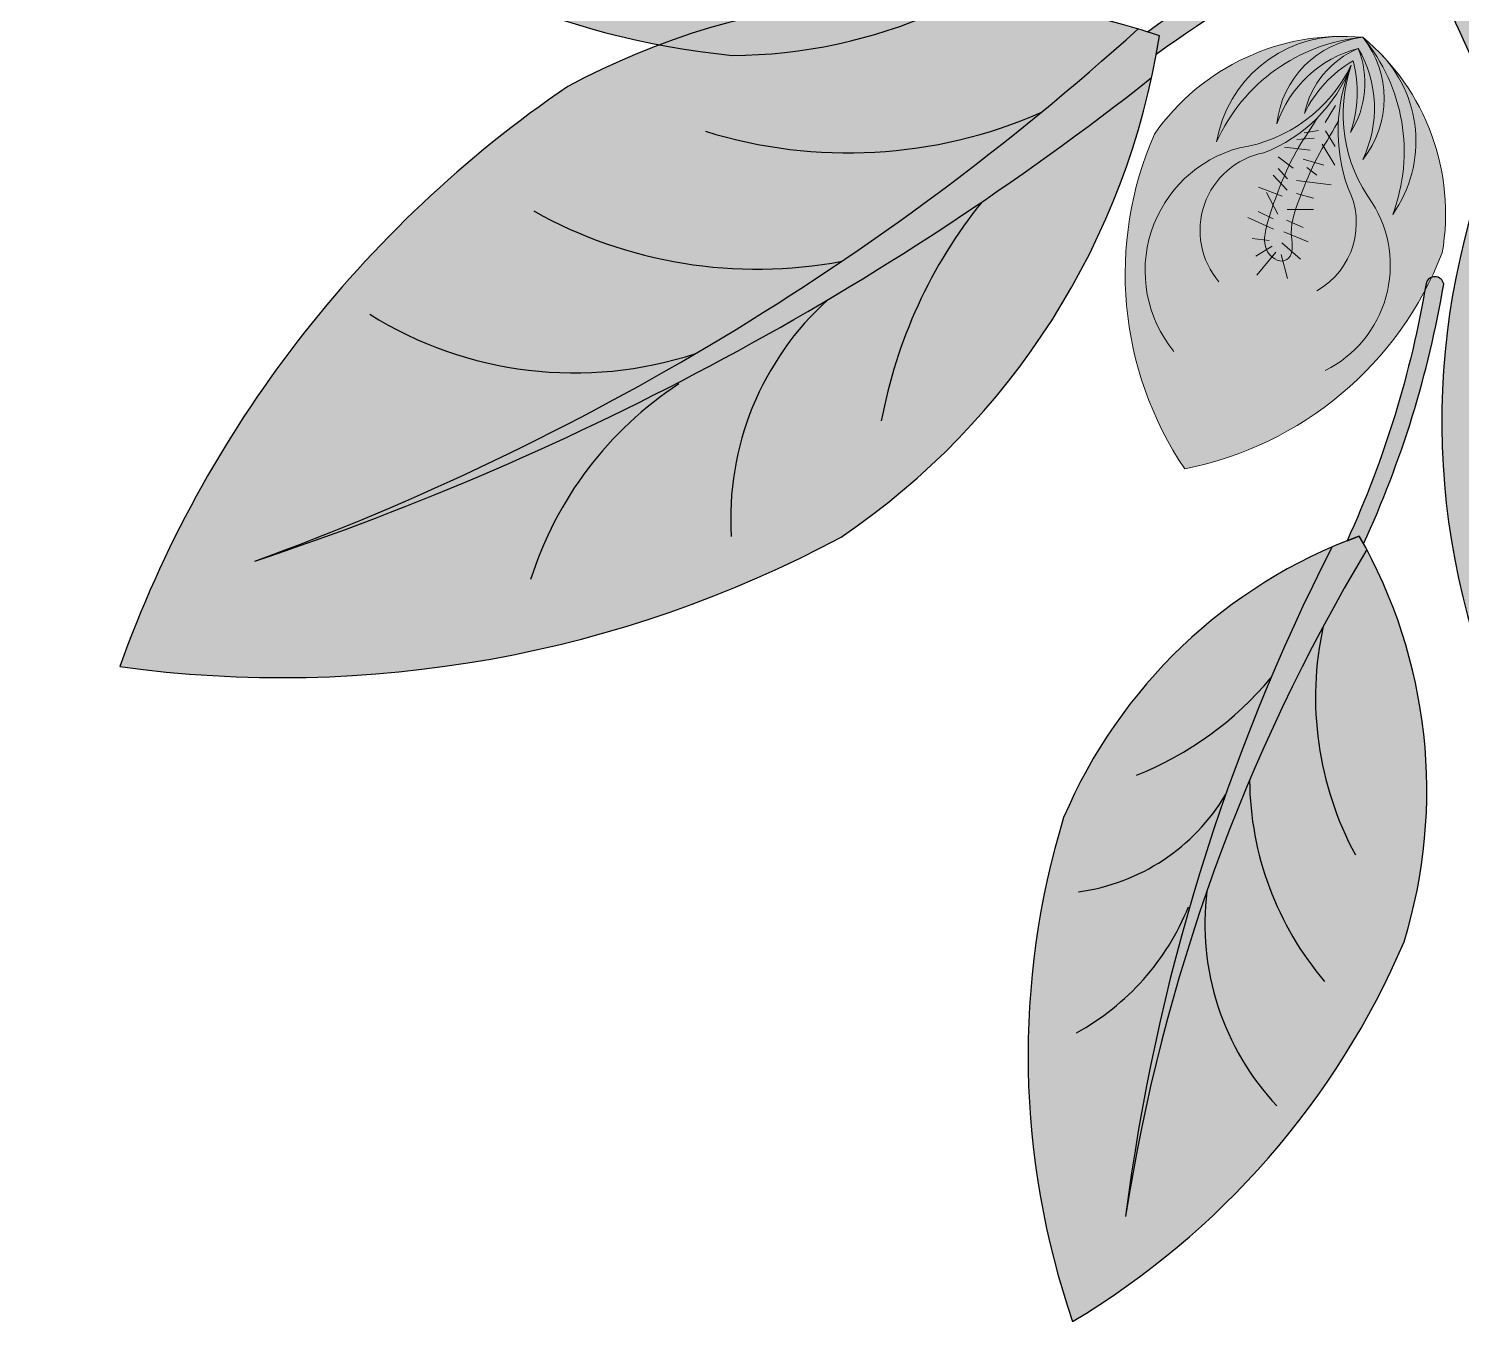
# Model space of a CAD drawing. Header units: inches. Extents: x 9636 to 21597, y -10243 to 557.
# Drawn here: x 15042.56 to 15050.2, y -8358.36 to -8351.36 of the extents above; entities that cross this region are included whole.
import ezdxf

# ---------------------------------------------------------------- set-up
doc = ezdxf.new("R2010")
doc.units = ezdxf.units.IN
doc.header["$MEASUREMENT"] = 0
doc.layers.add('MESA', color=7, linetype='Continuous')

# ---------------------------------------------------------------- blocks, each defined once
blk = doc.blocks.new('FF')
at = {"layer": 'MESA', "ltscale": 0.8}
h = blk.add_hatch(color=85, dxfattribs=at)
h.dxf.hatch_style = 1
h.set_gradient(color1=(103, 159, 96), color2=(179, 207, 175), one_color=1, tint=0.75, name='INVCURVED')
h.paths.add_polyline_path([(15046.31278580366, -8351.503416839909, 0.1995123331975758), (15048.25034857104, -8350.687231742055, 0.0967495278531692), (15044.47071018869, -8350.524582852422, -0.08665420676483183), (15048.20833357616, -8350.506355297677, 0.1924888780828612), (15046.40166982852, -8349.572326155514, 0.1586077411667837), (15043.85099675274, -8350.422514976184, 0.1586077411660197)])
h = blk.add_hatch(color=35, dxfattribs=at)
h.dxf.hatch_style = 1
h.set_gradient(color1=(179, 116, 77), color2=(114, 74, 49), one_color=1, tint=0.3199999928474426, name='CURVED')
h.paths.add_polyline_path([(15049.98081841671, -8350.95020826075), (15050.08486012444, -8350.865160683361, 0.03310768506175343), (15049.52453086932, -8349.969688104955, 0.8090823413515376), (15049.42548424609, -8350.064019921178, -0.032777259300629)])
h.paths.add_polyline_path([(15050.52208778612, -8351.826759344276, 0.03310768506174779), (15050.08486012444, -8350.865160683361), (15049.98081841671, -8350.95020826075, -0.03277725930060161), (15050.41557635357, -8351.901371417413), (15050.45628701581, -8351.808653274766)])
h = blk.add_hatch(color=35, dxfattribs=at)
h.dxf.hatch_style = 1
h.set_gradient(color1=(179, 116, 77), color2=(114, 74, 49), one_color=1, tint=0.3199999928474426, name='CURVED')
h.paths.add_polyline_path([(15049.46280840807, -8350.943574413344), (15049.42280541083, -8350.815287517758, -0.03310768506175343), (15050.38366877889, -8350.376446315584, -0.8090823413515376), (15050.41438932788, -8350.509731622336, 0.032777259300629)])
h.paths.add_polyline_path([(15048.52827467261, -8351.377119139517, -0.03310768506174779), (15049.42280541083, -8350.815287517758), (15049.46280840807, -8350.943574413344, 0.03277725930060161), (15048.57608629036, -8351.498055883028), (15048.59316893669, -8351.398245086064)])
h = blk.add_hatch(color=85, dxfattribs=at)
h.dxf.hatch_style = 1
h.set_gradient(color1=(103, 159, 96), color2=(179, 207, 175), one_color=1, tint=0.75, name='INVCURVED')
h.paths.add_polyline_path([(15045.43631782381, -8351.669195726547, -0.1995123331975758), (15048.47885983789, -8351.361851240696, -0.0967495278531692), (15043.7659467916, -8354.202082578808, 0.08665420676483183), (15048.55119289623, -8351.622075117088, -0.1924888780828612), (15046.89483217647, -8354.073086286453, -0.1586077411667837), (15043.04572918303, -8354.764047438348, -0.1586077411660197)])
h = blk.add_hatch(color=85, dxfattribs=at)
h.dxf.hatch_style = 1
h.set_gradient(color1=(103, 159, 96), color2=(52, 80, 48), one_color=1, tint=0.25)
h.paths.add_polyline_path([(15043.76594679161, -8354.202082578802, 0.09674952785286056), (15048.47885983789, -8351.361851240694, -0.007527451123012324), (15048.59316893669, -8351.398245086064, -0.01429188129494994), (15048.55119289623, -8351.622075117088, -0.08665420676455064)])
h = blk.add_hatch(color=7, dxfattribs=at)
h.dxf.hatch_style = 1
h.set_gradient(color1=(237, 238, 238), one_color=1, tint=1)
h.paths.add_polyline_path([(15048.72748377397, -8353.709551574399, 0.2569091805170801), (15050.10116164067, -8352.557311167211, 0.2403030205165218), (15049.77518048291, -8351.497063069455, -0.3583807301859824), (15049.83727681683, -8352.351939048927, 0.2702333190890776), (15049.67761041671, -8351.406824293048, -0.3489770048102109), (15049.67706953998, -8352.058520193008, 0.2509502793129825), (15049.65289974127, -8351.46671309492, -0.2453890551403372), (15049.61152216622, -8351.915122618148, 0.1532458537889449), (15049.62576098854, -8351.532486586066, 0.1518402250092038), (15049.36754402797, -8351.810660139598, 0.00137366511991412), (15049.36603480082, -8351.813832253372, -0.245389055139057), (15049.6528997413, -8351.466713094933, 0.2509502793127925), (15049.2184398109, -8351.869285311295, -0.3489770048638718), (15049.67761041668, -8351.406824292982, 0.2702333191166405), (15048.89793701627, -8351.96435873134, -0.358380731124288), (15049.54479580587, -8351.402004213045, 0.240303021013481), (15048.56601011972, -8351.92389340543, 0.2569091805174252)])
edge = h.paths.add_edge_path(flags=16)
edge.add_arc((15050.46341273478, -8351.906927966329), 0.9171471623533469, 157.4945310870283, 158.9938917727933, ccw=False)
edge.add_arc((15048.85997565722, -8351.267033651202), 0.809425582875339, -22.605246239352198, -20.906330900999023, ccw=False)
edge.add_arc((15050.46341273478, -8351.906927966334), 0.9171471623533469, 158.9938917724381, 176.5529643965159)
edge.add_spline(control_points=[(15049.54709114574, -8351.853286079373), (15049.54541484229, -8351.856385403627), (15049.52965951567, -8351.885265143434), (15049.51293727954, -8351.913604626268), (15049.49796980684, -8351.938830666712)], knot_values=[0.2471511740125481, 0.2471511740125481, 0.2471511740125481, 0.2471511740125481, 0.247785628570655, 0.2530743171580143, 0.2530743171580143, 0.2530743171580143, 0.2530743171580143], degree=3, periodic=0)
edge.add_spline(control_points=[(15049.49796980684, -8351.938830666712), (15049.48802190852, -8351.955596762782), (15049.47805791737, -8351.972328459464), (15049.46829345908, -8351.989129350037)], knot_values=[0.2436361292652643, 0.2436361292652643, 0.2436361292652643, 0.2436361292652643, 0.2471511740125481, 0.2471511740125481, 0.2471511740125481, 0.2471511740125481], degree=3, periodic=0)
edge.add_spline(control_points=[(15049.46829345908, -8351.989129350037), (15049.45713322239, -8352.008331840347), (15049.44111108941, -8352.03669192579), (15049.42634784696, -8352.065581544703), (15049.42174033075, -8352.074871546496)], knot_values=[0.2377304945037521, 0.2377304945037521, 0.2377304945037521, 0.2377304945037521, 0.2417479965750198, 0.2436361292652643, 0.2436361292652643, 0.2436361292652643, 0.2436361292652643], degree=3, periodic=0)
edge.add_spline(control_points=[(15049.42174033075, -8352.074871546496), (15049.41463390229, -8352.089200032851), (15049.40779520397, -8352.103655777064), (15049.4011650281, -8352.118236456197)], knot_values=[0.2348183224622999, 0.2348183224622999, 0.2348183224622999, 0.2348183224622999, 0.2377304945037521, 0.2377304945037521, 0.2377304945037521, 0.2377304945037521], degree=3, periodic=0)
edge.add_spline(control_points=[(15049.4011650281, -8352.118236456197), (15049.39231450936, -8352.137699978188), (15049.38383556021, -8352.15738612378), (15049.37558734607, -8352.177289367515)], knot_values=[0.2309309092598198, 0.2309309092598198, 0.2309309092598198, 0.2309309092598198, 0.2348183224622999, 0.2348183224622999, 0.2348183224622999, 0.2348183224622999], degree=3, periodic=0)
edge.add_spline(control_points=[(15049.37558734607, -8352.177289367515), (15049.36612420398, -8352.200124277038), (15049.35696477558, -8352.22324495021), (15049.34789637652, -8352.246643042638)], knot_values=[0.2264708961110354, 0.2264708961110354, 0.2264708961110354, 0.2264708961110354, 0.2309309092598199, 0.2309309092598199, 0.2309309092598199, 0.2309309092598199], degree=3, periodic=0)
edge.add_spline(control_points=[(15049.34789637652, -8352.246643042638), (15049.34575484072, -8352.252168588251), (15049.33572452166, -8352.278182736563), (15049.32574435865, -8352.304535472), (15049.31884651182, -8352.325411049645)], knot_values=[0.2215260703448321, 0.2215260703448321, 0.2215260703448321, 0.2215260703448321, 0.222579318859487, 0.2264708961110354, 0.2264708961110354, 0.2264708961110354, 0.2264708961110354], degree=3, periodic=0)
edge.add_spline(control_points=[(15049.31884651182, -8352.325411049645), (15049.31112117771, -8352.348790926859), (15049.30459564862, -8352.372341363885), (15049.30057002201, -8352.395958782667)], knot_values=[0.2171676473178, 0.2171676473178, 0.2171676473178, 0.2171676473178, 0.2215260703448321, 0.2215260703448321, 0.2215260703448321, 0.2215260703448321], degree=3, periodic=0)
edge.add_spline(control_points=[(15049.30057002201, -8352.395958782667), (15049.2975227745, -8352.413836277958), (15049.29556325828, -8352.435576390886), (15049.29654326975, -8352.457306866103), (15049.29677767241, -8352.461134541238)], knot_values=[0.2131642620453263, 0.2131642620453263, 0.2131642620453263, 0.2131642620453263, 0.2164634238997696, 0.2171676473178, 0.2171676473178, 0.2171676473178, 0.2171676473178], degree=3, periodic=0)
edge.add_spline(control_points=[(15049.29677767241, -8352.461134541238), (15049.29797405703, -8352.480670888795), (15049.30218822265, -8352.510150994876), (15049.30138583439, -8352.541553466463), (15049.29945091721, -8352.55142060786)], knot_values=[0.2077773224475375, 0.2077773224475375, 0.2077773224475375, 0.2077773224475375, 0.2113716592103856, 0.2131642620453263, 0.2131642620453263, 0.2131642620453263, 0.2131642620453263], degree=3, periodic=0)
edge.add_spline(control_points=[(15049.29945091721, -8352.55142060786), (15049.29777851622, -8352.559949043694), (15049.28961848957, -8352.58257788079), (15049.26610186462, -8352.597788506786), (15049.2507284532, -8352.600049933179)], knot_values=[0.203445163018474, 0.203445163018474, 0.203445163018474, 0.203445163018474, 0.2049945578871382, 0.2077773224475375, 0.2077773224475375, 0.2077773224475375, 0.2077773224475375], degree=3, periodic=0)
edge.add_spline(control_points=[(15049.2507284532, -8352.600049933179), (15049.24979540097, -8352.600187185015), (15049.23075600353, -8352.602421090907), (15049.21018152707, -8352.591883371297), (15049.19429451384, -8352.579005702994), (15049.19295772469, -8352.577876973028)], knot_values=[0.1996944706411438, 0.1996944706411438, 0.1996944706411438, 0.1996944706411438, 0.1998633638435843, 0.2031371852270858, 0.203445163018474, 0.203445163018474, 0.203445163018474, 0.203445163018474], degree=3, periodic=0)
edge.add_spline(control_points=[(15049.19295772469, -8352.577876973028), (15049.18363917513, -8352.570008771721), (15049.17283104186, -8352.55781413088), (15049.16559472222, -8352.543256351495), (15049.16388774318, -8352.53921039624)], knot_values=[0.1967564236367511, 0.1967564236367511, 0.1967564236367511, 0.1967564236367511, 0.1989032889930779, 0.1996944706411438, 0.1996944706411438, 0.1996944706411438, 0.1996944706411438], degree=3, periodic=0)
edge.add_spline(control_points=[(15049.16388774318, -8352.53921039624), (15049.1590856703, -8352.527828316233), (15049.15504388568, -8352.51051507446), (15049.15398932738, -8352.493243749746), (15049.15389925343, -8352.488324728825)], knot_values=[0.1936429904609736, 0.1936429904609736, 0.1936429904609736, 0.1936429904609736, 0.1958687424163022, 0.1967564236367511, 0.1967564236367511, 0.1967564236367511, 0.1967564236367511], degree=3, periodic=0)
edge.add_spline(control_points=[(15049.15389925343, -8352.488324728825), (15049.15344186761, -8352.463346471193), (15049.1584146624, -8352.438503933836), (15049.16459689875, -8352.414040144571)], knot_values=[0.1891354409754396, 0.1891354409754396, 0.1891354409754396, 0.1891354409754396, 0.1936429904609736, 0.1936429904609736, 0.1936429904609736, 0.1936429904609736], degree=3, periodic=0)
edge.add_spline(control_points=[(15049.16459689875, -8352.414040144571), (15049.16515904865, -8352.41181565558), (15049.16940691947, -8352.395323404038), (15049.17403108859, -8352.37901384228), (15049.17826335175, -8352.365011078558)], knot_values=[0.1860923947748148, 0.1860923947748148, 0.1860923947748148, 0.1860923947748148, 0.186502265629451, 0.1891354409754396, 0.1891354409754396, 0.1891354409754396, 0.1891354409754396], degree=3, periodic=0)
edge.add_spline(control_points=[(15049.17826335175, -8352.365011078558), (15049.18470810449, -8352.34368812524), (15049.19168833761, -8352.322620351864), (15049.19902457222, -8352.3017133266)], knot_values=[0.1820826809719926, 0.1820826809719926, 0.1820826809719926, 0.1820826809719926, 0.1860923947748149, 0.1860923947748149, 0.1860923947748149, 0.1860923947748149], degree=3, periodic=0)
edge.add_spline(control_points=[(15049.19902457222, -8352.3017133266), (15049.20577884161, -8352.282464803586), (15049.21283487132, -8352.263352536755), (15049.22005259659, -8352.244302831801)], knot_values=[0.1783910477803653, 0.1783910477803653, 0.1783910477803653, 0.1783910477803653, 0.1820826809719925, 0.1820826809719925, 0.1820826809719925, 0.1820826809719925], degree=3, periodic=0)
edge.add_spline(control_points=[(15049.22005259659, -8352.244302831801), (15049.22223658293, -8352.238538647964), (15049.22954186892, -8352.219406694554), (15049.2369677408, -8352.200315433382), (15049.2422668727, -8352.187008680134)], knot_values=[0.1746797876871894, 0.1746797876871894, 0.1746797876871894, 0.1746797876871894, 0.175796826109966, 0.1783910477803653, 0.1783910477803653, 0.1783910477803653, 0.1783910477803653], degree=3, periodic=0)
edge.add_spline(control_points=[(15049.2422668727, -8352.187008680134), (15049.2480178677, -8352.172567244685), (15049.25389647368, -8352.158170919454), (15049.25996586798, -8352.143843245818)], knot_values=[0.171864353741853, 0.171864353741853, 0.171864353741853, 0.171864353741853, 0.1746797876871893, 0.1746797876871893, 0.1746797876871893, 0.1746797876871893], degree=3, periodic=0)
edge.add_spline(control_points=[(15049.25996586798, -8352.143843245818), (15049.26773639935, -8352.125499794744), (15049.27581965565, -8352.107268871867), (15049.28434821665, -8352.089199879569)], knot_values=[0.1682598066156458, 0.1682598066156458, 0.1682598066156458, 0.1682598066156458, 0.171864353741853, 0.171864353741853, 0.171864353741853, 0.171864353741853], degree=3, periodic=0)
edge.add_spline(control_points=[(15049.28434821665, -8352.089199879569), (15049.29628695624, -8352.063905929777), (15049.31131268302, -8352.034612224395), (15049.32803902002, -8352.00594142322), (15049.33053516309, -8352.001729422196)], knot_values=[0.1623418216133556, 0.1623418216133556, 0.1623418216133556, 0.1623418216133556, 0.1673876610569998, 0.1682598066156458, 0.1682598066156458, 0.1682598066156458, 0.1682598066156458], degree=3, periodic=0)
edge.add_spline(control_points=[(15049.33053516309, -8352.001729422196), (15049.34109114968, -8351.983917211439), (15049.35220418943, -8351.966342382613), (15049.36343667967, -8351.948985654073)], knot_values=[0.1586535887747186, 0.1586535887747186, 0.1586535887747186, 0.1586535887747186, 0.1623418216133555, 0.1623418216133555, 0.1623418216133555, 0.1623418216133555], degree=3, periodic=0)
edge.add_spline(control_points=[(15049.36343667967, -8351.948985654073), (15049.37141734283, -8351.936653731114), (15049.3794583055, -8351.924431906833), (15049.38740261498, -8351.912313265577)], knot_values=[0.1560331062850654, 0.1560331062850654, 0.1560331062850654, 0.1560331062850654, 0.1586535887747186, 0.1586535887747186, 0.1586535887747186, 0.1586535887747186], degree=3, periodic=0)
edge.add_spline(control_points=[(15049.38740261498, -8351.912313265577), (15049.39973727233, -8351.89349737127), (15049.41625366569, -8351.868156841281), (15049.43124178516, -8351.843231426357), (15049.43515468256, -8351.836541213206)], knot_values=[0.1504801710943955, 0.1504801710943955, 0.1504801710943955, 0.1504801710943955, 0.1545488385723417, 0.1560331062850654, 0.1560331062850654, 0.1560331062850654, 0.1560331062850654], degree=3, periodic=0)
edge.add_arc((15048.85997565722, -8351.267033651196), 0.8094255828753392, -44.71612466617825, -22.60524623975316)
at = {"layer": 'MESA', "lineweight": 5, "ltscale": 0.8}
h = blk.add_hatch(color=83, dxfattribs=at)
h.dxf.hatch_style = 1
h.set_gradient(color1=(117, 211, 105), one_color=1, tint=1)
h.paths.add_polyline_path([(15049.83727681683, -8352.351939048927, 0.3583807301414101), (15049.77518048298, -8351.497063069532, 0.02724021252780064), (15049.67761041664, -8351.40682429296, -0.27023331912118)])
h.paths.add_polyline_path([(15049.65289974128, -8351.466713094938, -0.2509502793036039), (15049.67706953998, -8352.058520193008, 0.3489770048638718), (15049.67761041665, -8351.40682429297, 0.3489770048564635), (15049.21843981089, -8351.869285311297, -0.2509502793046178)])
h.paths.add_polyline_path([(15049.61152216622, -8351.915122618148, 0.2453890551401661), (15049.65289974127, -8351.46671309492, 0.2453890551330679), (15049.36603480082, -8351.813832253372, -0.1532458537798691), (15049.62576098854, -8351.532486586086, -0.1532458537804744)], flags=17)
h.paths.add_polyline_path([(15049.67761041668, -8351.406824292984, 0.02724021243329556), (15049.54479580396, -8351.402004213094, 0.3583807303279284), (15048.89793701626, -8351.964358731342, -0.2702333191168038)])
h = blk.add_hatch(color=95, dxfattribs=at)
h.dxf.hatch_style = 1
h.set_gradient(color1=(68, 182, 53), color2=(121, 213, 109), one_color=1, tint=0.6299999952316284, name='CYLINDER')
edge = h.paths.add_edge_path()
edge.add_spline(control_points=[(15049.15389925343, -8352.488324728825), (15049.15398932738, -8352.493243749746), (15049.15504388568, -8352.51051507446), (15049.1590856703, -8352.527828316233), (15049.16388774318, -8352.53921039624)], knot_values=[0.1936429904609736, 0.1936429904609736, 0.1936429904609736, 0.1936429904609736, 0.1945306716814224, 0.1967564236367511, 0.1967564236367511, 0.1967564236367511, 0.1967564236367511], degree=3, periodic=0)
edge.add_spline(control_points=[(15049.16388774318, -8352.53921039624), (15049.16559472222, -8352.543256351495), (15049.17283104186, -8352.55781413088), (15049.18363917513, -8352.570008771721), (15049.19295772469, -8352.577876973028)], knot_values=[0.1967564236367511, 0.1967564236367511, 0.1967564236367511, 0.1967564236367511, 0.197547605284817, 0.1996944706411439, 0.1996944706411439, 0.1996944706411439, 0.1996944706411439], degree=3, periodic=0)
edge.add_spline(control_points=[(15049.19295772469, -8352.577876973028), (15049.19429451384, -8352.579005702994), (15049.21018152707, -8352.591883371297), (15049.23075600353, -8352.602421090907), (15049.24979540097, -8352.600187185015), (15049.2507284532, -8352.600049933179)], knot_values=[0.1996944706411439, 0.1996944706411439, 0.1996944706411439, 0.1996944706411439, 0.2000024484325321, 0.2032762698160336, 0.2034451630184741, 0.2034451630184741, 0.2034451630184741, 0.2034451630184741], degree=3, periodic=0)
edge.add_spline(control_points=[(15049.2507284532, -8352.600049933179), (15049.26610186462, -8352.597788506786), (15049.28961848957, -8352.58257788079), (15049.29777851622, -8352.559949043694), (15049.29945091721, -8352.55142060786)], knot_values=[0.2034451630184741, 0.2034451630184741, 0.2034451630184741, 0.2034451630184741, 0.2062279275788734, 0.2077773224475375, 0.2077773224475375, 0.2077773224475375, 0.2077773224475375], degree=3, periodic=0)
edge.add_spline(control_points=[(15049.29945091721, -8352.55142060786), (15049.30138583439, -8352.541553466463), (15049.30218822265, -8352.510150994876), (15049.29797405703, -8352.480670888795), (15049.29677767241, -8352.461134541238)], knot_values=[0.2077773224475375, 0.2077773224475375, 0.2077773224475375, 0.2077773224475375, 0.2095699252824783, 0.2131642620453263, 0.2131642620453263, 0.2131642620453263, 0.2131642620453263], degree=3, periodic=0)
edge.add_spline(control_points=[(15049.29677767241, -8352.461134541238), (15049.29654326975, -8352.457306866103), (15049.29556325828, -8352.435576390886), (15049.2975227745, -8352.413836277958), (15049.30057002201, -8352.395958782667)], knot_values=[0.2131642620453263, 0.2131642620453263, 0.2131642620453263, 0.2131642620453263, 0.2138684854633567, 0.2171676473178, 0.2171676473178, 0.2171676473178, 0.2171676473178], degree=3, periodic=0)
edge.add_spline(control_points=[(15049.30057002201, -8352.395958782667), (15049.30459564862, -8352.372341363885), (15049.31112117771, -8352.348790926859), (15049.31884651182, -8352.325411049645)], knot_values=[0.2171676473178, 0.2171676473178, 0.2171676473178, 0.2171676473178, 0.2215260703448321, 0.2215260703448321, 0.2215260703448321, 0.2215260703448321], degree=3, periodic=0)
edge.add_spline(control_points=[(15049.31884651182, -8352.325411049645), (15049.32574435865, -8352.304535472), (15049.33572452166, -8352.278182736563), (15049.34575484072, -8352.252168588251), (15049.34789637652, -8352.246643042638)], knot_values=[0.2215260703448321, 0.2215260703448321, 0.2215260703448321, 0.2215260703448321, 0.2254176475963806, 0.2264708961110354, 0.2264708961110354, 0.2264708961110354, 0.2264708961110354], degree=3, periodic=0)
edge.add_spline(control_points=[(15049.34789637652, -8352.246643042638), (15049.35696477558, -8352.22324495021), (15049.36612420398, -8352.200124277038), (15049.37558734607, -8352.177289367515)], knot_values=[0.2264708961110354, 0.2264708961110354, 0.2264708961110354, 0.2264708961110354, 0.2309309092598199, 0.2309309092598199, 0.2309309092598199, 0.2309309092598199], degree=3, periodic=0)
edge.add_spline(control_points=[(15049.37558734607, -8352.177289367515), (15049.38383556021, -8352.15738612378), (15049.39231450936, -8352.137699978188), (15049.4011650281, -8352.118236456197)], knot_values=[0.2309309092598199, 0.2309309092598199, 0.2309309092598199, 0.2309309092598199, 0.2348183224622999, 0.2348183224622999, 0.2348183224622999, 0.2348183224622999], degree=3, periodic=0)
edge.add_spline(control_points=[(15049.4011650281, -8352.118236456197), (15049.40779520397, -8352.103655777064), (15049.41463390229, -8352.089200032851), (15049.42174033075, -8352.074871546496)], knot_values=[0.2348183224622999, 0.2348183224622999, 0.2348183224622999, 0.2348183224622999, 0.2377304945037521, 0.2377304945037521, 0.2377304945037521, 0.2377304945037521], degree=3, periodic=0)
edge.add_spline(control_points=[(15049.42174033075, -8352.074871546496), (15049.42634784696, -8352.065581544703), (15049.44111108941, -8352.03669192579), (15049.45713322239, -8352.008331840347), (15049.46829345908, -8351.989129350037)], knot_values=[0.2377304945037521, 0.2377304945037521, 0.2377304945037521, 0.2377304945037521, 0.2396186271939966, 0.2436361292652643, 0.2436361292652643, 0.2436361292652643, 0.2436361292652643], degree=3, periodic=0)
edge.add_spline(control_points=[(15049.46829345908, -8351.989129350037), (15049.47805791737, -8351.972328459464), (15049.48802190852, -8351.955596762782), (15049.49796980684, -8351.938830666712)], knot_values=[0.2436361292652643, 0.2436361292652643, 0.2436361292652643, 0.2436361292652643, 0.2471511740125481, 0.2471511740125481, 0.2471511740125481, 0.2471511740125481], degree=3, periodic=0)
edge.add_spline(control_points=[(15049.49796980684, -8351.938830666712), (15049.51293727954, -8351.913604626268), (15049.52965951567, -8351.885265143434), (15049.54541484229, -8351.856385403627), (15049.54709114574, -8351.853286079373)], knot_values=[0.2471511740125481, 0.2471511740125481, 0.2471511740125481, 0.2471511740125481, 0.2524398625999075, 0.2530743171580144, 0.2530743171580144, 0.2530743171580144, 0.2530743171580144], degree=3, periodic=0)
edge.add_arc((15050.35592328446, -8351.884275522665), 0.8094255828753391, 159.0936690921823, 177.8058534302431, ccw=False)
edge.add_arc((15048.85997565722, -8351.267033651196), 0.8094255828753392, -44.716124666476276, -23.93666513106922, ccw=False)
edge.add_spline(control_points=[(15049.43515468256, -8351.836541213206), (15049.43124178516, -8351.843231426357), (15049.41625366569, -8351.868156841281), (15049.39973727233, -8351.89349737127), (15049.38740261498, -8351.912313265577)], knot_values=[0.1504801710943955, 0.1504801710943955, 0.1504801710943955, 0.1504801710943955, 0.1519644388071193, 0.1560331062850654, 0.1560331062850654, 0.1560331062850654, 0.1560331062850654], degree=3, periodic=0)
edge.add_spline(control_points=[(15049.38740261498, -8351.912313265577), (15049.3794583055, -8351.924431906833), (15049.37141734283, -8351.936653731114), (15049.36343667967, -8351.948985654073)], knot_values=[0.1560331062850654, 0.1560331062850654, 0.1560331062850654, 0.1560331062850654, 0.1586535887747186, 0.1586535887747186, 0.1586535887747186, 0.1586535887747186], degree=3, periodic=0)
edge.add_spline(control_points=[(15049.36343667967, -8351.948985654073), (15049.35220418943, -8351.966342382613), (15049.34109114968, -8351.983917211439), (15049.33053516309, -8352.001729422196)], knot_values=[0.1586535887747186, 0.1586535887747186, 0.1586535887747186, 0.1586535887747186, 0.1623418216133556, 0.1623418216133556, 0.1623418216133556, 0.1623418216133556], degree=3, periodic=0)
edge.add_spline(control_points=[(15049.33053516309, -8352.001729422196), (15049.32803902002, -8352.00594142322), (15049.31131268302, -8352.034612224395), (15049.29628695624, -8352.063905929777), (15049.28434821665, -8352.089199879569)], knot_values=[0.1623418216133556, 0.1623418216133556, 0.1623418216133556, 0.1623418216133556, 0.1632139671720015, 0.1682598066156458, 0.1682598066156458, 0.1682598066156458, 0.1682598066156458], degree=3, periodic=0)
edge.add_spline(control_points=[(15049.28434821665, -8352.089199879569), (15049.27581965565, -8352.107268871867), (15049.26773639935, -8352.125499794744), (15049.25996586798, -8352.143843245818)], knot_values=[0.1682598066156458, 0.1682598066156458, 0.1682598066156458, 0.1682598066156458, 0.171864353741853, 0.171864353741853, 0.171864353741853, 0.171864353741853], degree=3, periodic=0)
edge.add_spline(control_points=[(15049.25996586798, -8352.143843245818), (15049.25389647368, -8352.158170919454), (15049.2480178677, -8352.172567244685), (15049.2422668727, -8352.187008680134)], knot_values=[0.171864353741853, 0.171864353741853, 0.171864353741853, 0.171864353741853, 0.1746797876871894, 0.1746797876871894, 0.1746797876871894, 0.1746797876871894], degree=3, periodic=0)
edge.add_spline(control_points=[(15049.2422668727, -8352.187008680134), (15049.2369677408, -8352.200315433382), (15049.22954186892, -8352.219406694554), (15049.22223658293, -8352.238538647964), (15049.22005259659, -8352.244302831801)], knot_values=[0.1746797876871894, 0.1746797876871894, 0.1746797876871894, 0.1746797876871894, 0.1772740093575887, 0.1783910477803653, 0.1783910477803653, 0.1783910477803653, 0.1783910477803653], degree=3, periodic=0)
edge.add_spline(control_points=[(15049.22005259659, -8352.244302831801), (15049.21283487132, -8352.263352536755), (15049.20577884161, -8352.282464803586), (15049.19902457222, -8352.3017133266)], knot_values=[0.1783910477803653, 0.1783910477803653, 0.1783910477803653, 0.1783910477803653, 0.1820826809719925, 0.1820826809719925, 0.1820826809719925, 0.1820826809719925], degree=3, periodic=0)
edge.add_spline(control_points=[(15049.19902457222, -8352.3017133266), (15049.19168833761, -8352.322620351864), (15049.18470810449, -8352.34368812524), (15049.17826335175, -8352.365011078558)], knot_values=[0.1820826809719925, 0.1820826809719925, 0.1820826809719925, 0.1820826809719925, 0.1860923947748148, 0.1860923947748148, 0.1860923947748148, 0.1860923947748148], degree=3, periodic=0)
edge.add_spline(control_points=[(15049.17826335175, -8352.365011078558), (15049.17403108859, -8352.37901384228), (15049.16940691947, -8352.395323404038), (15049.16515904865, -8352.41181565558), (15049.16459689875, -8352.414040144571)], knot_values=[0.1860923947748148, 0.1860923947748148, 0.1860923947748148, 0.1860923947748148, 0.1887255701208035, 0.1891354409754396, 0.1891354409754396, 0.1891354409754396, 0.1891354409754396], degree=3, periodic=0)
edge.add_spline(control_points=[(15049.16459689875, -8352.414040144571), (15049.1584146624, -8352.438503933836), (15049.15344186761, -8352.463346471193), (15049.15389925343, -8352.488324728825)], knot_values=[0.1891354409754396, 0.1891354409754396, 0.1891354409754396, 0.1891354409754396, 0.1936429904609736, 0.1936429904609736, 0.1936429904609736, 0.1936429904609736], degree=3, periodic=0)
at = {"layer": 'MESA', "ltscale": 0.8}
h = blk.add_hatch(color=85, dxfattribs=at)
h.dxf.hatch_style = 1
h.set_gradient(color1=(103, 159, 96), color2=(179, 207, 175), one_color=1, tint=0.75, name='INVCURVED')
h.paths.add_polyline_path([(15052.9420279201, -8353.773396350902, 0.1995123331975758), (15050.57174194847, -8351.841229962314, 0.0967495278531692), (15052.94130701321, -8356.807478530389, -0.08665420676483183), (15050.368052758, -8352.018597520957, 0.1924888780828612), (15050.4007294508, -8354.97662369056, 0.1586077411667837), (15053.23296549199, -8357.673188203898, 0.1586077411660197)])
h = blk.add_hatch(color=35, dxfattribs=at)
h.dxf.hatch_style = 1
h.set_gradient(color1=(179, 116, 77), color2=(114, 74, 49), one_color=1, tint=0.3199999928474426, name='CURVED')
h.paths.add_polyline_path([(15049.84957916017, -8353.420395601283), (15049.94144029773, -8353.430251292753, 0.03310768506175343), (15050.10915452043, -8352.723632041305, 0.8090823413515376), (15050.01516129479, -8352.72070397379, -0.032777259300629)])
h.paths.add_polyline_path([(15049.68192258031, -8354.108550180676, 0.03310768506174779), (15049.94144029773, -8353.430251292753), (15049.84957916017, -8353.420395601283, -0.03277725930060161), (15049.59397636099, -8354.092446957908), (15049.65901231092, -8354.067602956386)])
h = blk.add_hatch(color=85, dxfattribs=at)
h.dxf.hatch_style = 1
h.set_gradient(color1=(103, 159, 96), color2=(52, 80, 48), one_color=1, tint=0.25)
h.paths.add_polyline_path([(15048.41234021915, -8357.697521494718, -0.09674952785286056), (15049.69881575582, -8354.139839432462, 0.007527451123012324), (15049.65901231092, -8354.067602956384, 0.01429188129494994), (15049.51365591541, -8354.125790182397, 0.08665420676455064)])
h = blk.add_hatch(color=85, dxfattribs=at)
h.dxf.hatch_style = 1
h.set_gradient(color1=(103, 159, 96), color2=(179, 207, 175), one_color=1, tint=0.75, name='INVCURVED')
h.paths.add_polyline_path([(15049.89765194095, -8356.232868759287, 0.1995123331975758), (15049.69881575582, -8354.13983943246, 0.0967495278531692), (15048.41234021915, -8357.697521494729, -0.08665420676483183), (15049.51365591541, -8354.125790182397, 0.1924888780828612), (15048.08169412568, -8355.570065006727, 0.1586077411667837), (15048.12946518965, -8358.258274837783, 0.1586077411660197)])
at = {"color": 252, "true_color": 0x939598}
blk.add_open_spline([(15052.07686949681, -8262.470320095861), (15047.97159347439, -8264.789895325404), (15043.86631745197, -8267.109470554948), (15039.76104142955, -8269.429045784493), (15039.75729123352, -8269.43116473137), (15039.75354103749, -8269.433283678245), (15039.74979107835, -8269.435402491697), (15039.14701445317, -8269.775985194483), (15038.55035827125, -8270.1131204671), (15036.78439305607, -8271.117097236169), (15035.63904365824, -8271.776689286922), (15032.73880644113, -8273.50882445235), (15031.06527855309, -8274.57609764914), (15028.11518364648, -8276.704413617274), (15026.84171328607, -8277.76477050337), (15025.09711949756, -8279.523769089425), (15024.49918523569, -8280.232466383604), (15023.52243535517, -8281.623726584929), (15023.14226381015, -8282.304539905952), (15022.75248760541, -8283.22547883933), (15022.66391763698, -8283.457510627672), (15022.49319789592, -8283.956368120096), (15022.4121008477, -8284.220696815642), (15022.18341575374, -8285.058797690572), (15022.05067776037, -8285.678012360962), (15021.71131880214, -8287.762367787916), (15021.58560477828, -8289.414282420215), (15021.49721333539, -8293.046228597683), (15021.53228490243, -8295.024084780092), (15021.62991579047, -8299.176393296764), (15021.69231297372, -8301.350665752698), (15021.66396341603, -8305.82573875058), (15021.5754849427, -8308.127760116371), (15021.08573832458, -8312.064658295394), (15020.79577059773, -8313.67187649829), (15019.91167042237, -8316.914684349107), (15019.31558953904, -8318.552651597138), (15018.15236880262, -8320.84216631148), (15017.76491546551, -8321.519818837693), (15017.0874449499, -8322.565156835137), (15016.82620455143, -8322.941950357519), (15015.99950278175, -8324.054199163373), (15015.41501848401, -8324.739433793638), (15014.21074097438, -8326.009418310521), (15013.59077204716, -8326.594611080754), (15011.52654176845, -8328.386477141574), (15010.05301187874, -8329.424887132678), (15007.15918380127, -8331.283811043188), (15005.73555323797, -8332.104036780507), (15003.02622681599, -8333.644933125628), (15001.74022703231, -8334.365198288671), (14999.41017284273, -8335.760219273998), (14998.36766818741, -8336.43521839488), (14997.08837376707, -8337.38841947211), (14996.71699586091, -8337.68704503453), (14996.20682259447, -8338.13359321733), (14996.04065346325, -8338.28665691026), (14995.71202275789, -8338.60508576805), (14995.55175348417, -8338.768465128693), (14995.081475432, -8339.272282272443), (14994.78188750027, -8339.626441473756), (14993.85408121183, -8340.833408098308), (14993.26772449672, -8341.771187952567), (14992.18236009145, -8343.888552385546), (14991.68493776396, -8345.067458458805), (14990.77515454852, -8347.645098471814), (14990.36311836349, -8349.042924631296), (14989.42243512325, -8352.727142313466), (14988.93417009304, -8355.116188043521), (14988.4015707715, -8357.902535522233), (14988.347810107, -8358.185738374197), (14988.29402349202, -8358.470320095861)], degree=3, knots=[-12.89799058473343, -12.89799058473343, -12.89799058473343, -12.89799058473343, -0.01177164380050574, -0.01177164380050574, -0.01177164380050574, 0, 0, 0, 1.892199740009867, 1.892199740009867, 5.676599220029601, 5.676599220029601, 11.89095437501414, 11.89095437501414, 18.10530952999869, 18.10530952999869, 22.42482555206829, 22.42482555206829, 26.7443415741379, 26.7443415741379, 28.12890246143454, 28.12890246143454, 29.51346334873119, 29.51346334873119, 32.28258512332447, 32.28258512332447, 38.06473178875153, 38.06473178875153, 43.84687845417859, 43.84687845417859, 49.62902511960564, 49.62902511960564, 55.4111717850327, 55.4111717850327, 59.29413252342778, 59.29413252342778, 63.17709326182287, 63.17709326182287, 64.8324953939676, 64.8324953939676, 65.7831603205686, 65.7831603205686, 67.68449017377058, 67.68449017377058, 69.58582002697257, 69.58582002697257, 73.93855694883486, 73.93855694883486, 78.29129387069715, 78.29129387069715, 82.64403079255943, 82.64403079255943, 86.99676771442172, 86.99676771442172, 89.0460964002641, 89.0460964002641, 90.15774664607947, 90.15774664607947, 91.26939689189484, 91.26939689189484, 93.49269738352558, 93.49269738352558, 98.41801561009903, 98.41801561009903, 103.3433338366725, 103.3433338366725, 108.2686520632459, 108.2686520632459, 115.5627539277931, 115.5627539277931, 116.3832273075088, 116.3832273075088, 116.3832273075088, 116.3832273075088], dxfattribs=at)
at = {"layer": 'MESA', "lineweight": 9, "ltscale": 0.8}
for p, q in [((15049.47604337799, -8351.860999807372), (15049.5321905321, -8351.770712391535)), ((15049.44136402928, -8351.90342064645), (15049.36396123368, -8351.916176308796)), ((15049.47789731148, -8351.906460265378), (15049.52946379536, -8351.989620218757)), ((15049.39683195731, -8352.009373024339), (15049.25908981869, -8351.993492224306)), ((15049.41731094404, -8351.945064495401), (15049.32522983398, -8351.951766482844)), ((15049.46089679348, -8351.976802357322), (15049.52806807662, -8352.08874738267)), ((15049.30554612037, -8352.105343081375), (15049.22524785786, -8352.044192173564)), ((15049.36007136028, -8352.0567117195), (15049.46952982681, -8352.088944247464)), ((15049.27467079426, -8352.22193054795), (15049.20013203673, -8352.14159975734)), ((15049.27630327537, -8352.161926603445), (15049.22678178497, -8352.107112837713)), ((15049.37871757071, -8352.101041474096), (15049.43222606596, -8352.142029529103)), ((15049.2466704003, -8352.254558872011), (15049.12070163707, -8352.206022158938)), ((15049.22407330807, -8352.349779778553), (15049.1639738514, -8352.234453893028)), ((15049.32321175726, -8352.239728188353), (15049.4140499272, -8352.265174507846)), ((15049.32367467937, -8352.171021023854), (15049.50830569484, -8352.193314824746)), ((15049.20135637068, -8352.430934851463), (15049.06376910449, -8352.36769954332)), ((15049.19938293352, -8352.375173194836), (15049.11955419924, -8352.336761975866)), ((15049.27017197788, -8352.382494309053), (15049.36030977214, -8352.422419836736)), ((15049.27499908575, -8352.325528080919), (15049.41514107201, -8352.325154033964)), ((15049.25569913804, -8352.444185156992), (15049.38615472923, -8352.498012344377)), ((15049.17888070871, -8352.491155331803), (15049.0879053671, -8352.480847082345)), ((15049.19401259152, -8352.520696649477), (15049.1061163308, -8352.574714817274)), ((15049.24492105844, -8352.50327513663), (15049.34463450998, -8352.591314078914)), ((15049.21401119919, -8352.552546745104), (15049.11195676603, -8352.675332276393)), ((15049.24139398612, -8352.5648703261), (15049.27563113637, -8352.693902812229))]:
    blk.add_line(p, q, dxfattribs=at)
at = {"layer": 'MESA', "ltscale": 0.8}
for points in [[(15050.41557635357, -8351.901371417413), (15050.45628701581, -8351.808653274764), (15050.52208778612, -8351.826759344276, 0.06628802967972178), (15049.52453086932, -8349.969688104955, 0.8090823413515378), (15049.42548424609, -8350.064019921178, -0.06562502276091056)], [(15048.57608629036, -8351.498055883028), (15048.59316893669, -8351.398245086064), (15048.52827467261, -8351.377119139517, -0.06628802967972178), (15050.38366877889, -8350.376446315584, -0.8090823413515378), (15050.41438932788, -8350.509731622336, 0.06562502276091056)], [(15049.59397636099, -8354.092446957908), (15049.65901231092, -8354.067602956384), (15049.68192258031, -8354.108550180676, 0.06628802967972178), (15050.10915452043, -8352.723632041305, 0.8090823413515378), (15050.01516129479, -8352.72070397379, -0.06562502276091056)]]:
    blk.add_lwpolyline(points, format="xyb", close=True, dxfattribs=at)
for centre, radius, start, end in [((15046.74276583501, -8347.18027023868), 4.344476880257289, 228.2701209106601, 264.3200435855295), ((15046.29955181789, -8348.764092782525), 2.739356024644277, 270.2768002678026, 317.1341858839608), ((15047.32737873466, -8355.176240921264), 3.984404267435025, 71.47694710473225, 118.3343327208891), ((15038.8519661946, -8340.717830620559), 14.35173356013966, 290.0229375743654, 312.1274976570961), ((15044.65764532527, -8350.776046347486), 3.984404267435025, 304.1586206481082, 351.0160062642607), ((15038.77106262906, -8339.210164939806), 15.80210309711159, 288.4266186806735, 308.2368142787961), ((15048.9964602713, -8356.889913286825), 6.319058956098188, 124.2910894031691, 160.3410120780347), ((15046.93219301962, -8349.455884745737), 2.567728008596802, 252.7644678901499, 293.6053354747058), ((15054.08385871319, -8353.456743365361), 3.984404267435025, 155.5665984041568, 202.4239840203166), ((15049.69110818862, -8353.932351719364), 2.626268319175574, 141.1404173976939, 169.4936820021228), ((15046.44577771071, -8350.202144931756), 2.441882590502835, 240.7925699700341, 280.6830600299538), ((15047.87807132615, -8353.974277103733), 1.572933728666908, 132.0117306278967, 183.508918755918), ((15045.47225532334, -8351.13170125611), 2.065848519000599, 238.0554045970084, 288.2452017521417), ((15047.097730586, -8354.888203612758), 1.950820781638063, 123.2354462741472, 162.4437955977576), ((15043.9085748622, -8348.504174961645), 6.319058956098188, 262.1519412909638, 298.2018639658274), ((15050.60396327645, -8356.638816503038), 2.739356024644323, 110.1789687830743, 157.0363543992305), ((15047.27994850714, -8355.425589277109), 2.739356024644323, 342.8606423264499, 29.71802794260319), ((15059.19017424056, -8359.065126428352), 10.86425558644176, 152.9581607685401, 172.7683563666685), ((15058.16254874022, -8359.211806403873), 9.867098103819556, 149.0674773902384, 171.1720374729718), ((15051.19072151697, -8354.928559812462), 1.765363331097357, 167.5896395726316, 208.4305071571897), ((15047.80336172271, -8353.665365953222), 1.805610941958325, 291.7012930452161, 320.0545576496463), ((15050.75234267701, -8355.356227975537), 1.678842139699397, 180.5119150173853, 220.4024050772988), ((15048.01709123114, -8354.893742423978), 1.081422766561731, 277.6860562914187, 329.1832444194432), ((15052.23618527654, -8356.840766639907), 4.344476880257362, 162.9931110815077, 199.0430337563776), ((15050.25536145864, -8356.136885980106), 1.420311345607986, 172.9497732951947, 223.1395704503317), ((15047.50486531212, -8355.542025181347), 1.341227521729814, 298.7511794495826, 337.9595287731882), ((15045.90139312653, -8354.528640238437), 4.344476880257362, 300.853962969303, 336.9038856441698)]:
    blk.add_arc(centre, radius, start, end, dxfattribs=at)
at = {"layer": 'MESA', "lineweight": 9, "ltscale": 0.8}
for centre, radius, start, end in [((15049.56699913008, -8352.622430271857), 1.220628015667104, 84.80081917925386, 145.0908660380881), ((15048.89883383779, -8352.34673907254), 1.220628015667104, 350.0661379228857, 50.35618478172482), ((15048.89543741581, -8351.205107862463), 0.8015029990257989, 278.8675069003875, 334.0472012541476), ((15048.85997565722, -8351.267033651196), 0.8094255828755126, 290.948771778809, 339.0936690849629), ((15050.46341273478, -8351.906927966336), 0.9171471623543805, 157.4945310985879, 199.1398281042919), ((15050.37444740764, -8351.815361108407), 0.8015029990256604, 161.1098027068387, 216.2894970606534), ((15050.26969456901, -8352.669962439326), 1.859881637654687, 156.3506659496041, 213.9835224332937), ((15049.1947662743, -8352.65243128722), 0.6785626879102974, 105.0133017242966, 219.3107098532028), ((15049.23185207177, -8352.43740278782), 0.4225737849367782, 101.2555198726584, 220.4199653429375), ((15049.22803489166, -8352.397758352983), 0.4150360891005202, 299.5496849753933, 27.26348752192659), ((15049.19683645117, -8352.62334948672), 0.6275826544988713, 296.5230937843095, 32.11184784453946), ((15048.36707533293, -8351.88492408866), 1.859881637654687, 281.1734815276915, 338.8063380113711)]:
    blk.add_arc(centre, radius, start, end, dxfattribs=at)
at = {"layer": 'MESA', "color": 62, "lineweight": 5, "ltscale": 0.8}
for centre, radius, start, end in [((15049.56327062768, -8352.076463184214), 0.6747119554527456, 89.21349582647832, 170.4358617740235), ((15049.76589749492, -8352.354214589974), 0.9514951303138534, 95.32400389721124, 155.8121409626344), ((15049.73897567836, -8351.926935251948), 0.5237185360253785, 96.72893108660563, 173.6801823701217), ((15049.81146116027, -8352.073556993684), 0.6272170605417916, 104.643353158443, 160.993258072452), ((15049.84181410746, -8351.914929526498), 0.4864016933210608, 112.8544613924006, 168.0037723855248), ((15049.20288435845, -8351.651301183607), 0.4864016933210608, 327.1532315754545, 22.30254256857877), ((15049.11254709151, -8351.785178563889), 0.6272170605417916, 334.1637458885299, 30.51365080253773), ((15049.2673350643, -8351.732331958365), 0.5237185360253785, 321.4768215908611, 38.42807287437049), ((15048.94694330126, -8352.016306490828), 0.9514951303138534, 339.3448629983463, 39.8330000637695), ((15049.28647519624, -8351.962254820895), 0.6747119554527456, 324.7211421869562, 45.94350813450488), ((15049.94409674769, -8352.086917273393), 0.6393207665796, 119.8630170092242, 154.7132563187206), ((15049.00908169917, -8351.701121388633), 0.6393207665796, 340.4437476422624, 15.29398695175312)]:
    blk.add_arc(centre, radius, start, end, dxfattribs=at)
blk.add_open_spline([(15049.43515468256, -8351.836541213206), (15049.43124178516, -8351.843231426357), (15049.39687155566, -8351.900389513006), (15049.30764117744, -8352.025252004343), (15049.23039553327, -8352.21311133738), (15049.17158486151, -8352.375508559096), (15049.14772923687, -8352.487542327668), (15049.16511811363, -8352.5502896005), (15049.19840486657, -8352.585851667578), (15049.24602089816, -8352.610239378766), (15049.29927903218, -8352.57728575712), (15049.30369382075, -8352.514452620182), (15049.28634568729, -8352.410331817713), (15049.34652111447, -8352.247005301575), (15049.4258013736, -8352.051108192263), (15049.50962323889, -8351.921991926296), (15049.54541484229, -8351.856385403627), (15049.54709114574, -8351.853286079373)], degree=3, knots=[0.1504801710943955, 0.1504801710943955, 0.1504801710943955, 0.1504801710943955, 0.1519644388071193, 0.1632139671720015, 0.1772740093575887, 0.1887255701208035, 0.1945306716814224, 0.197547605284817, 0.2000024484325321, 0.2032762698160336, 0.2062279275788734, 0.2095699252824783, 0.2138684854633567, 0.2254176475963806, 0.2396186271939966, 0.2524398625999075, 0.2530743171580144, 0.2530743171580144, 0.2530743171580144, 0.2530743171580144], dxfattribs=at)

msp = doc.modelspace()

# ---------------------------------------------------------------- block references
at = {"color": 18, "true_color": 0x000000}
msp.add_blockref('FF', (0, 0), dxfattribs=at)

doc.saveas('drawing.dxf')
